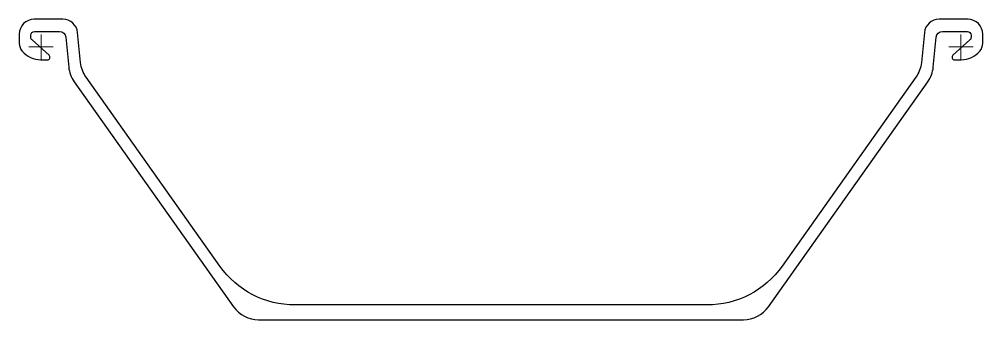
# Model space of a CAD drawing. Header units: millimetres. Extents: x -13 to 773, y 168 to 413.
import ezdxf

# ---------------------------------------------------------------- set-up
doc = ezdxf.new("R2010")
doc.units = ezdxf.units.MM
doc.layers.add('ref', color=4, linetype='Continuous', lineweight=5)

# ---------------------------------------------------------------- blocks, each defined once
blk = doc.blocks.new('AU20-s')
blk.add_lwpolyline([(729.89, 8, -0.385312), (734.86, 12.5), (755.25, 12.5, -0.414214), (758.25, 9.5), (758.25, 7.87, -0.212557), (757.26, 5.64), (743.45, -6.79, 0.687281), (744.88, -10.5), (750.15, -10.5, 0.219232), (765.35, -3.5, 0.17875), (767.75, 3), (767.75, 10.5, 0.414214), (755.75, 22.5), (732.15, 22.5, 0.385312), (720.21, 11.69), (717.76, -12.79, -0.130037), (713.27, -24.77), (604.17, -178.59, -0.243094), (543, -210.2), (207, -210.2, -0.243094), (145.83, -178.59), (36.73, -24.77, -0.130037), (32.24, -12.79), (29.79, 11.69, 0.385312), (17.85, 22.5), (-5.75, 22.5, 0.414214), (-17.75, 10.5), (-17.75, 3, 0.17875), (-15.35, -3.5, 0.219232), (-0.15, -10.5), (5.12, -10.5, 0.687281), (6.55, -6.79), (-7.26, 5.64, -0.212557), (-8.25, 7.87), (-8.25, 9.5, -0.414214), (-5.25, 12.5), (15.14, 12.5, -0.385312), (20.11, 8), (22.55, -16.42, 0.130037), (27.04, -28.39), (157.03, -211.66, 0.243094), (177.42, -222.2), (572.58, -222.2, 0.243094), (592.97, -211.66), (722.96, -28.39, 0.130037), (727.45, -16.42)], format="xyb", close=True)
at = {"layer": 'ref'}
for p, q in [((0, -10), (0, 10)), ((750, -10), (750, 10)), ((10, 0), (-10, 0)), ((760, 0), (740, 0))]:
    blk.add_line(p, q, dxfattribs=at)

msp = doc.modelspace()

# ---------------------------------------------------------------- block references
msp.add_blockref('AU20-s', (4.89, 390.64))

doc.saveas('drawing.dxf')
